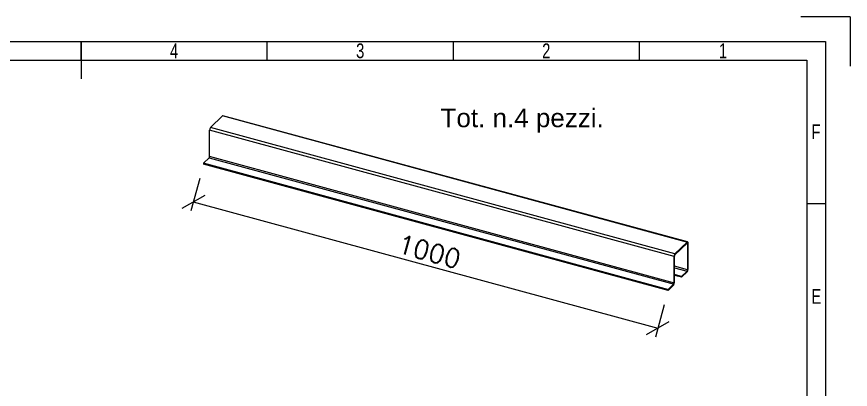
# Model space of a CAD drawing. Header units: millimetres. Extents: x -116399 to 112199, y -90759 to -31335.
# Drawn here: x 34106 to 35786, y -47542 to -46790 of the extents above; entities that cross this region are included whole.
import ezdxf

# ---------------------------------------------------------------- set-up
doc = ezdxf.new("R2010")
doc.units = ezdxf.units.MM
doc.styles.add('Annotative', font='simplex.shx', dxfattribs={"height": 2.5})
doc.styles.add('SLDTEXTSTYLE0', font='TXT', dxfattribs={"width": 0.75})
doc.dimstyles.new('Annotative', dxfattribs={"dimscale": 0, "dimtxt": 2.5, "dimasz": 2.5, "dimexe": 1.25, "dimexo": 2, "dimtad": 1, "dimtxsty": 'Annotative', "dimblk": 'OBLIQUE', "dimcen": 2.5, "dimazin": 3, "dimtfac": 1, "dimtmove": 0, "dimatfit": 3, "dimfxl": 1})

# ---------------------------------------------------------------- blocks, each defined once
blk = doc.blocks.new('1_15 TERRANOVA oriz A3')
at = {"color": 7, "linetype": 'Continuous'}
for p, q in [((0, 4305), (6000, 4305)), ((3000, 4305), (3000, 4155)), ((3000, 4230), (3000, 4305)), ((3750, 4230), (3750, 4305)), ((4500, 4230), (4500, 4305)), ((5250, 4230), (5250, 4305)), ((6000, 4305), (6000, 0)), ((75, 4230), (5925, 4230)), ((5925, 4230), (5925, 75)), ((5925, 3652.5), (6000, 3652.5))]:
    blk.add_line(p, q, dxfattribs=at)
at = {"color": 7, "linetype": 'Continuous', "char_height": 59.5, "attachment_point": 2, "style": 'SLDTEXTSTYLE0'}
for s, insert in [('4', (3374.4, 4297.1)), ('3', (4124.4, 4297.1)), ('2', (4874.4, 4297.1)), ('1', (5586.9, 4297.1)), ('F', (5961.9, 3970.8)), ('E', (5962.6, 3307.1))]:
    blk.add_mtext(s, dxfattribs=dict(at, insert=insert))
blk = doc.blocks.new('_Oblique')
at = {"color": 0, "linetype": 'ByBlock', "lineweight": -2}
blk.add_line((-0.5, -0.5), (0.5, 0.5), dxfattribs=at)
blk = doc.blocks.new('*D166')
at = {"color": 8, "lineweight": -2}
for p, q in [((34474.4, -47116.6), (34456.6, -47181.9)), ((34461.6, -47163.8), (35397.8, -47418.2)), ((35410.7, -47371), (35392.9, -47436.3))]:
    blk.add_line(p, q, dxfattribs=at)
at = {"layer": 'Defpoints', "color": 0}
for p in [(34482.3, -47087.6), (35418.5, -47342.1), (35397.8, -47418.2)]:
    blk.add_point(p, dxfattribs=at)
at = {"color": 8, "lineweight": -2, "xscale": 37.5, "yscale": 37.5, "zscale": 37.5}
for p, rotation in [((34461.6, -47163.8), 164.7954868413271), ((35397.8, -47418.2), 344.7954868413271)]:
    blk.add_blockref('_Oblique', p, dxfattribs=dict(at, rotation=rotation))
at = {"insert": (34937.1, -47263.9), "char_height": 37.5, "attachment_point": 5, "rotation": 344.7955, "style": 'Annotative'}
blk.add_mtext('1000', dxfattribs=at)

msp = doc.modelspace()

# ---------------------------------------------------------------- linework, layer by layer
for p, q in [((35785.709, -46790.5), (35685.709, -46790.5)), ((35785.709, -46790.5), (35785.709, -46890.5)), ((34482.252, -47085.918), (34482.252, -47087.632)), ((35445.596, -47313.958), (35445.596, -47315.672)), ((35418.528, -47340.377), (35418.528, -47342.092))]:
    msp.add_line(p, q)
at = {"color": 7, "linetype": 'Continuous', "lineweight": 25}
for p, q in [((34496.02, -47014.193), (34520.288, -46990.506)), ((35458.293, -47245.436), (34520.288, -46990.506)), ((35457.497, -47244.514), (34521.337, -46990.075)), ((34494.153, -47072.588), (34494.153, -47019.443)), ((35430.429, -47273.903), (34494.153, -47019.443)), ((35432.296, -47268.652), (34496.02, -47014.193)), ((34482.252, -47085.918), (34493.22, -47075.213)), ((34493.22, -47075.213), (35430.454, -47329.933)), ((35431.289, -47327.281), (34494.153, -47072.588)), ((35419.902, -47340.751), (34482.252, -47085.918)), ((35418.528, -47342.092), (34482.252, -47087.632)), ((35432.296, -47268.652), (35456.564, -47244.966)), ((35432.296, -47270.367), (35456.564, -47246.68)), ((35457.497, -47247.484), (35456.123, -47247.11)), ((35456.564, -47246.68), (35456.564, -47244.966)), ((35458.431, -47246.573), (35457.497, -47247.484)), ((35457.497, -47247.484), (35457.497, -47300.628)), ((35458.431, -47246.573), (35458.431, -47299.717)), ((35431.362, -47272.992), (35430.429, -47273.903)), ((35430.429, -47327.048), (35430.429, -47273.903)), ((35431.362, -47326.137), (35431.362, -47272.992)), ((35432.296, -47268.652), (35432.296, -47270.367)), ((35457.497, -47300.628), (35431.362, -47293.525)), ((35431.362, -47296.404), (35456.564, -47303.253)), ((35445.596, -47313.958), (35431.362, -47310.089)), ((35445.596, -47315.672), (35431.362, -47311.804)), ((35456.564, -47303.253), (35445.596, -47313.958)), ((35456.564, -47304.968), (35445.596, -47315.672)), ((35456.564, -47303.253), (35456.564, -47304.968)), ((35457.497, -47300.628), (35458.431, -47299.717)), ((35430.429, -47327.048), (35431.362, -47326.137)), ((35429.495, -47329.673), (35418.528, -47340.377)), ((35429.495, -47331.387), (35418.528, -47342.092)), ((35429.495, -47329.673), (35429.495, -47331.387))]:
    msp.add_line(p, q, dxfattribs=at)
at = {"color": 7, "linetype": 'Continuous', "lineweight": 25, "flags": 128}
for points in [[(35456.564, -47244.966), (35456.888, -47244.702), (35457.202, -47244.55), (35457.497, -47244.514), (35457.764, -47244.597), (35457.994, -47244.795), (35458.18, -47245.102), (35458.318, -47245.51), (35458.402, -47246.005), (35458.431, -47246.573)], [(35456.564, -47246.68), (35456.746, -47246.536), (35456.921, -47246.462), (35457.082, -47246.463), (35457.224, -47246.538), (35457.34, -47246.685), (35457.426, -47246.897), (35457.479, -47247.167), (35457.497, -47247.484)]]:
    msp.add_lwpolyline(points, dxfattribs=at)
at = {"color": 7, "linetype": 'Continuous', "lineweight": 25}
for centre, radius, start, end in [((34521.178, -46991.179), 1.115, 81.783025, 142.916333), ((34502.327, -47019.392), 8.175, 140.49944, 180.356941), ((34490.063, -47072.612), 4.09, 320.512944, 0.343437), ((35438.52, -47273.823), 8.091, 140.285709, 180.570671), ((35435.452, -47272.968), 4.09, 140.512944, 180.343437), ((35450.34, -47299.798), 8.091, 320.285709, 0.570671), ((35453.407, -47300.653), 4.09, 320.512944, 0.343437), ((35423.188, -47326.187), 8.175, 320.49944, 0.356941), ((35426.339, -47327.072), 4.09, 320.512944, 0.343437)]:
    msp.add_arc(centre, radius, start, end, dxfattribs=at)

# ---------------------------------------------------------------- block references
at = {"xscale": 0.5, "yscale": 0.5, "zscale": 0.5}
msp.add_blockref('1_15 TERRANOVA oriz A3', (32735.709, -48993), dxfattribs=at)

# ---------------------------------------------------------------- texts
at = {"color": 1, "insert": (34959.848, -46975.711), "char_height": 37.5, "width": 886.71767, "attachment_point": 1, "style": 'Annotative'}
msp.add_mtext('{\\fArial|b0|i0|c0|p34;Tot. n.4 pezzi.} ', dxfattribs=at)

# ---------------------------------------------------------------- dimensions: what is measured, and where the dimension line sits
dim = msp.add_aligned_dim(p1=(34482.252, -47087.632), p2=(35418.528, -47342.092), distance=-78.9, text='1000', dimstyle='Annotative', override={"dimscale": 0, "dimtix": 0, "dimtofl": 1, "dimtmove": 0, "dimatfit": 3})
dim.commit()
dim.dimension.update_dxf_attribs({"geometry": '*D166', "text_midpoint": (34937.074, -47263.86)})

doc.saveas('drawing.dxf')
